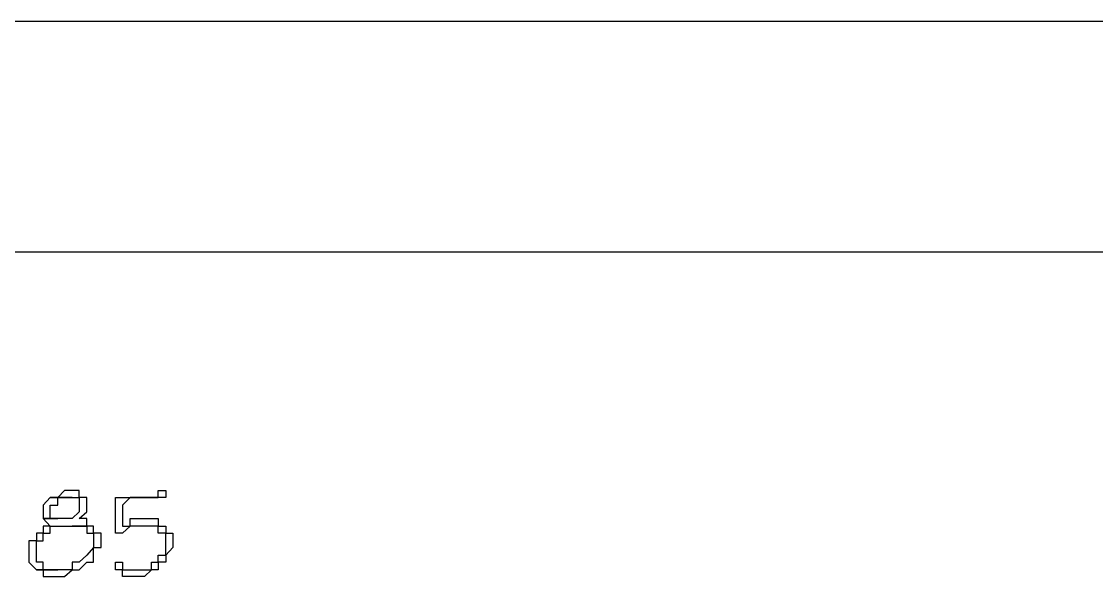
# Model space of a CAD drawing. Header units: millimetres. Extents: x -518.8 to -461.2, y 3.5 to 44.2.
# Drawn here: x -495.618 to -494.669, y 36.165 to 36.656 of the extents above; entities that cross this region are included whole.
import ezdxf

# ---------------------------------------------------------------- set-up
doc = ezdxf.new("R2010")
doc.units = ezdxf.units.MM
doc.header["$MEASUREMENT"] = 0
doc.layers.add('10', color=10, linetype='Continuous')
doc.layers.add('MYSOLIDS', color=7, linetype='Continuous')

msp = doc.modelspace()

# ---------------------------------------------------------------- linework, layer by layer
at = {"layer": '10'}
for points in [[(-493.3128, 36.45183), (-493.11581, 36.45183), (-493.11581, 36.45183), (-493.11581, 36.65559), (-496.5722, 36.65559)], [(-493.66318, 36.45183), (-496.5722, 36.45183)]]:
    msp.add_lwpolyline(points, dxfattribs=at)
at = {"layer": 'MYSOLIDS'}
for points in [[(-495.57295, 36.24131), (-495.57972, 36.24131), (-495.57972, 36.24131), (-495.58574, 36.23529), (-495.58574, 36.23529), (-495.5925, 36.23529), (-495.57295, 36.23529), (-495.57295, 36.23529), (-495.57295, 36.23529), (-495.56694, 36.23529), (-495.56694, 36.23529), (-495.56694, 36.22853), (-495.56694, 36.22853), (-495.56694, 36.22853), (-495.56694, 36.22251), (-495.56694, 36.22251), (-495.57295, 36.2165), (-495.57295, 36.2165), (-495.57295, 36.2165), (-495.57972, 36.2165), (-495.57972, 36.2165), (-495.58574, 36.2165), (-495.59852, 36.2165), (-495.59852, 36.2165), (-495.5925, 36.20973), (-495.5925, 36.20973), (-495.5925, 36.20973), (-495.59852, 36.20973), (-495.59852, 36.20371), (-495.59852, 36.20371), (-495.60453, 36.20371), (-495.60453, 36.19695), (-495.60453, 36.19695), (-495.6113, 36.19695), (-495.6113, 36.19093), (-495.6113, 36.19093), (-495.6113, 36.18417), (-495.6113, 36.18417), (-495.6113, 36.17815), (-495.6113, 36.17815), (-495.60453, 36.17138), (-495.60453, 36.17138), (-495.60453, 36.17138), (-495.58574, 36.17138), (-495.58574, 36.17138), (-495.5925, 36.17138), (-495.5925, 36.17138), (-495.59852, 36.17138), (-495.59852, 36.17815), (-495.60453, 36.17815), (-495.60453, 36.17815), (-495.60453, 36.18417), (-495.60453, 36.18417), (-495.60453, 36.18417), (-495.60453, 36.19093), (-495.60453, 36.19093), (-495.60453, 36.19695), (-495.59852, 36.19695), (-495.59852, 36.19695), (-495.59852, 36.20371), (-495.5925, 36.20371), (-495.5925, 36.20371), (-495.5925, 36.20973), (-495.58574, 36.20973), (-495.58574, 36.20973), (-495.58574, 36.20973), (-495.57972, 36.20973), (-495.57972, 36.20973), (-495.57295, 36.20973), (-495.56017, 36.20973), (-495.56017, 36.2165), (-495.56694, 36.2165), (-495.56694, 36.2165), (-495.56694, 36.2165), (-495.56694, 36.2165), (-495.56017, 36.22251), (-495.56017, 36.22251), (-495.56017, 36.22251), (-495.56017, 36.22853), (-495.56017, 36.22853), (-495.56017, 36.22853), (-495.56017, 36.23529), (-495.56694, 36.23529), (-495.56694, 36.23529), (-495.56694, 36.24131), (-495.57295, 36.24131), (-495.57295, 36.24131), (-495.57295, 36.24131)], [(-495.5925, 36.23529), (-495.5925, 36.23529), (-495.5925, 36.23529), (-495.59852, 36.22853), (-495.59852, 36.22853), (-495.59852, 36.22251), (-495.59852, 36.22251), (-495.59852, 36.22251), (-495.59852, 36.2165), (-495.59852, 36.2165), (-495.58574, 36.2165), (-495.58574, 36.2165), (-495.5925, 36.2165), (-495.5925, 36.2165), (-495.5925, 36.22251), (-495.5925, 36.22251), (-495.5925, 36.22251), (-495.5925, 36.22853), (-495.5925, 36.22853), (-495.5925, 36.22853), (-495.58574, 36.22853), (-495.58574, 36.23529), (-495.57972, 36.23529), (-495.57972, 36.23529), (-495.57295, 36.23529), (-495.5925, 36.23529), (-495.5925, 36.23529)], [(-495.52859, 36.22853), (-495.52859, 36.22853), (-495.52859, 36.22251), (-495.52859, 36.22251), (-495.52859, 36.22251), (-495.52859, 36.2165), (-495.52859, 36.20973), (-495.52859, 36.20973), (-495.52859, 36.20973), (-495.52859, 36.20973), (-495.52183, 36.20973), (-495.52183, 36.2165), (-495.52183, 36.2165), (-495.51581, 36.2165), (-495.51581, 36.2165), (-495.50904, 36.2165), (-495.50904, 36.2165), (-495.50303, 36.2165), (-495.50303, 36.2165), (-495.49701, 36.2165), (-495.49701, 36.20973), (-495.49025, 36.20973), (-495.49025, 36.20973), (-495.49025, 36.20973), (-495.49025, 36.20371), (-495.48423, 36.20371), (-495.48423, 36.19695), (-495.48423, 36.19695), (-495.48423, 36.19695), (-495.48423, 36.19093), (-495.48423, 36.19093), (-495.49025, 36.18417), (-495.49025, 36.18417), (-495.49025, 36.17815), (-495.49025, 36.17815), (-495.49701, 36.17815), (-495.49701, 36.17138), (-495.49701, 36.17138), (-495.50303, 36.17138), (-495.50303, 36.17138), (-495.50303, 36.17138), (-495.50904, 36.16537), (-495.50904, 36.16537), (-495.51581, 36.16537), (-495.51581, 36.16537), (-495.52183, 36.16537), (-495.52183, 36.16537), (-495.52859, 36.16537), (-495.52859, 36.17138), (-495.52859, 36.17138), (-495.53461, 36.17138), (-495.53461, 36.17138), (-495.53461, 36.17815), (-495.53461, 36.17815), (-495.53461, 36.17815), (-495.53461, 36.17815), (-495.53461, 36.17815), (-495.53461, 36.17815), (-495.52859, 36.17815), (-495.52859, 36.17815), (-495.52859, 36.17815), (-495.52859, 36.17138), (-495.52859, 36.17138), (-495.52859, 36.17138), (-495.52183, 36.17138), (-495.52183, 36.17138), (-495.51581, 36.17138), (-495.51581, 36.17138), (-495.50904, 36.17138), (-495.50904, 36.17138), (-495.50303, 36.17138), (-495.50303, 36.17815), (-495.49701, 36.17815), (-495.49701, 36.17815), (-495.49701, 36.17815), (-495.49701, 36.18417), (-495.49025, 36.18417), (-495.49025, 36.19093), (-495.49025, 36.19093), (-495.49025, 36.19695), (-495.49025, 36.19695), (-495.49025, 36.20371), (-495.49025, 36.20371), (-495.49701, 36.20371), (-495.49701, 36.20371), (-495.49701, 36.20973), (-495.50303, 36.20973), (-495.50303, 36.20973), (-495.50904, 36.20973), (-495.50904, 36.20973), (-495.51581, 36.20973), (-495.51581, 36.20973), (-495.51581, 36.20973), (-495.52183, 36.20973), (-495.52183, 36.20973), (-495.52183, 36.20973), (-495.52859, 36.20371), (-495.52859, 36.20371), (-495.52859, 36.20371), (-495.52859, 36.20371), (-495.53461, 36.20371), (-495.53461, 36.20371), (-495.53461, 36.20973), (-495.53461, 36.20973), (-495.53461, 36.20973), (-495.53461, 36.2165), (-495.53461, 36.2165), (-495.53461, 36.2165), (-495.53461, 36.22251), (-495.53461, 36.22853), (-495.53461, 36.22853), (-495.53461, 36.22853), (-495.53461, 36.22853), (-495.53461, 36.23529), (-495.52859, 36.23529), (-495.52859, 36.23529), (-495.52859, 36.23529), (-495.52183, 36.23529), (-495.52183, 36.23529), (-495.52183, 36.23529), (-495.51581, 36.23529), (-495.51581, 36.23529), (-495.50904, 36.23529), (-495.50303, 36.23529), (-495.50303, 36.23529), (-495.49701, 36.23529), (-495.49701, 36.23529), (-495.49701, 36.24131), (-495.49025, 36.24131), (-495.49025, 36.24131), (-495.49025, 36.23529), (-495.49025, 36.23529), (-495.49025, 36.23529), (-495.49025, 36.23529), (-495.49025, 36.23529), (-495.49025, 36.23529), (-495.49025, 36.23529), (-495.49701, 36.23529), (-495.49701, 36.23529), (-495.50303, 36.23529), (-495.50904, 36.23529), (-495.50904, 36.23529), (-495.51581, 36.23529), (-495.52183, 36.23529), (-495.52183, 36.23529), (-495.52859, 36.22853), (-495.52859, 36.22853), (-495.52859, 36.22853), (-495.52859, 36.22853), (-495.52859, 36.22853)], [(-495.56017, 36.20973), (-495.57295, 36.20973), (-495.57295, 36.20973), (-495.56694, 36.20973), (-495.56694, 36.20973), (-495.56017, 36.20973), (-495.56017, 36.20371), (-495.56017, 36.20371), (-495.55416, 36.20371), (-495.55416, 36.19695), (-495.55416, 36.19695), (-495.55416, 36.19093), (-495.55416, 36.19093), (-495.56017, 36.18417), (-495.56017, 36.18417), (-495.56017, 36.18417), (-495.56017, 36.18417), (-495.56694, 36.17815), (-495.56694, 36.17815), (-495.57295, 36.17815), (-495.57295, 36.17138), (-495.57295, 36.17138), (-495.57972, 36.17138), (-495.57972, 36.17138), (-495.58574, 36.17138), (-495.58574, 36.17138), (-495.60453, 36.17138), (-495.59852, 36.17138), (-495.59852, 36.16537), (-495.5925, 36.16537), (-495.5925, 36.16537), (-495.58574, 36.16537), (-495.58574, 36.16537), (-495.58574, 36.16537), (-495.57972, 36.16537), (-495.57972, 36.16537), (-495.57295, 36.17138), (-495.57295, 36.17138), (-495.57295, 36.17138), (-495.56694, 36.17138), (-495.56694, 36.17138), (-495.56017, 36.17815), (-495.56017, 36.17815), (-495.56017, 36.17815), (-495.55416, 36.17815), (-495.55416, 36.18417), (-495.55416, 36.18417), (-495.55416, 36.19093), (-495.54739, 36.19093), (-495.54739, 36.19093), (-495.54739, 36.19695), (-495.54739, 36.19695), (-495.54739, 36.20371), (-495.55416, 36.20371), (-495.55416, 36.20371), (-495.55416, 36.20973), (-495.55416, 36.20973), (-495.56017, 36.20973), (-495.56017, 36.20973)]]:
    msp.add_lwpolyline(points, dxfattribs=at)

doc.saveas('drawing.dxf')
